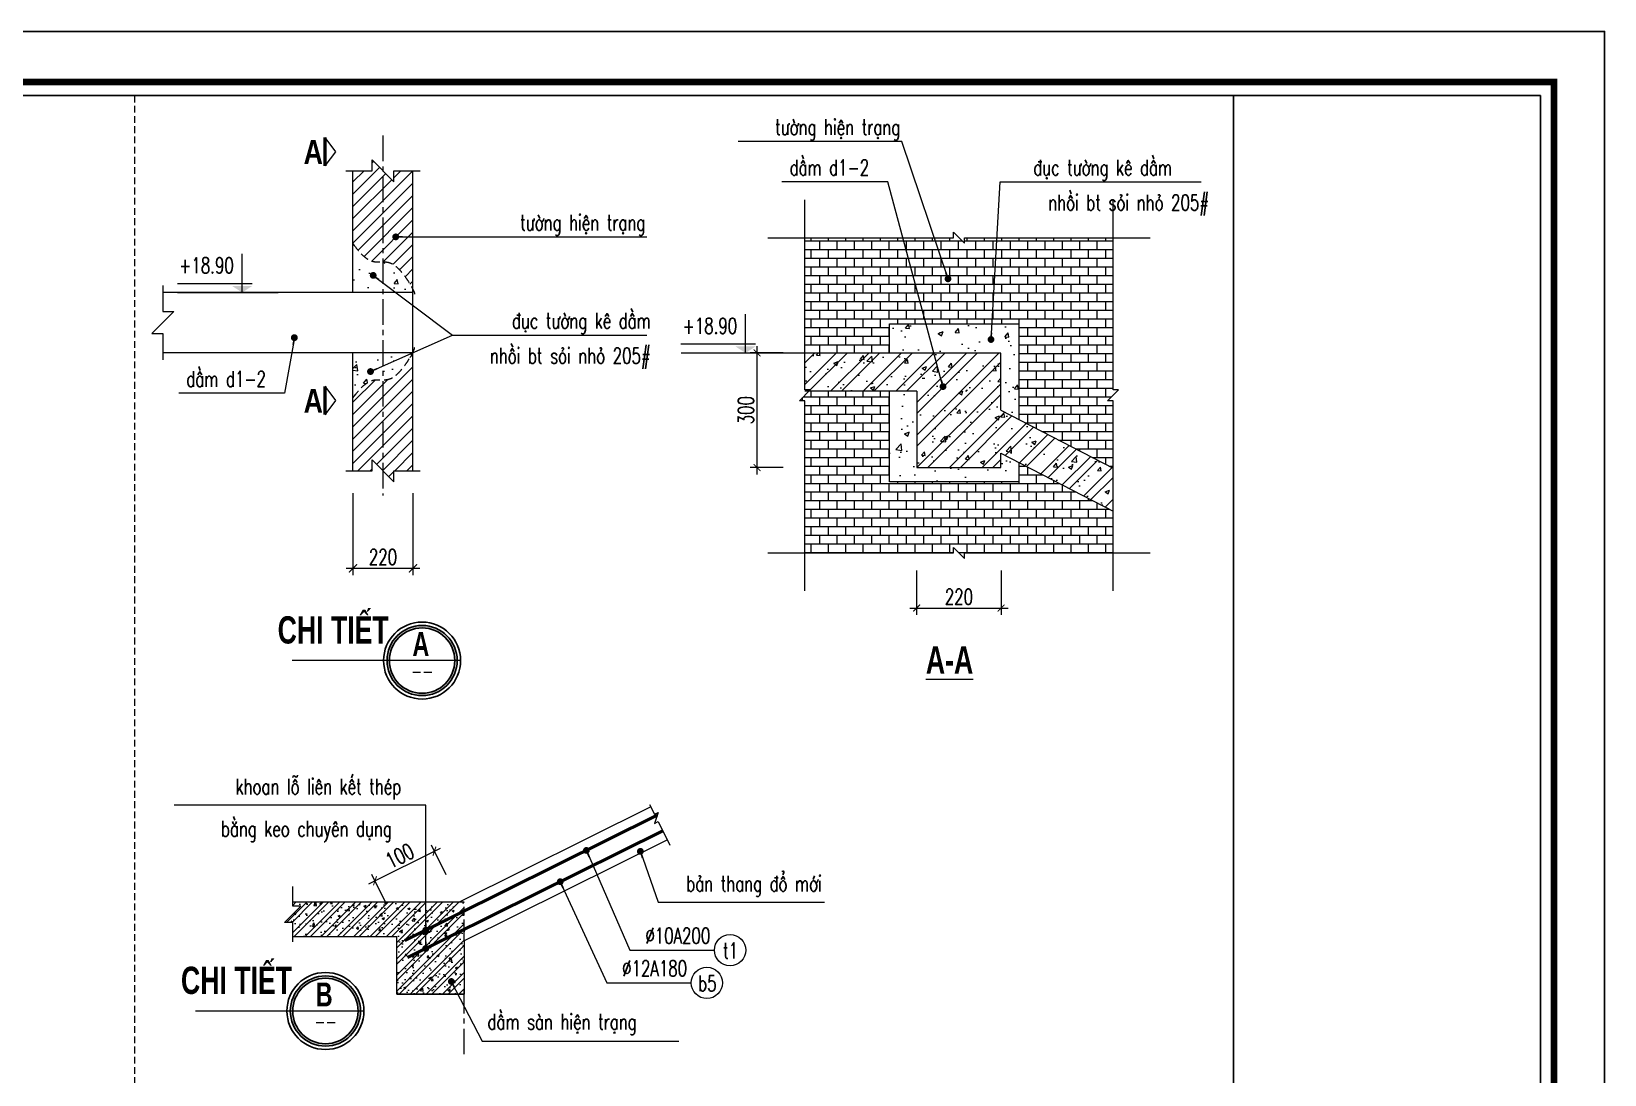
# Model space of a CAD drawing. Header units: millimetres. Extents: x 61738 to 439738, y 60858 to 151243.
# Drawn here: x 332668 to 355738, y 98500 to 113800 of the extents above; entities that cross this region are included whole.
import ezdxf
from ezdxf.enums import TextEntityAlignment as Align

# ---------------------------------------------------------------- set-up
doc = ezdxf.new("R2010")
doc.units = ezdxf.units.MM
doc.linetypes.add('CENTER', pattern=[2, 1.25, -0.25, 0.25, -0.25])
doc.linetypes.add('HIDDEN', pattern=[0.375, 0.25, -0.125])
for name, color, linetype, lineweight in [('1-THEP1', 1, 'Continuous', 50), ('10-TEXT', 4, 'Continuous', 15), ('2-THEP2', 6, 'Continuous', 50), ('3-THAY', 7, 'Continuous', 18), ('5-DUT', 2, 'HIDDEN', 15), ('6-TRUC', 8, 'CENTER', 9), ('7-HATCH', 8, 'Continuous', 13), ('8-DIM', 8, 'Continuous', 15), ('9-SO HIEU', 8, 'Continuous', 15)]:
    doc.layers.add(name, color=color, linetype=linetype, lineweight=lineweight)
for name, color, linetype in [('DIM', 3, 'Continuous'), ('Khungbo', 32, 'Continuous'), ('KICHTHUOC', 8, 'Continuous'), ('MANH', 8, 'Continuous')]:
    doc.layers.add(name, color=color, linetype=linetype)
doc.styles.add('A3 - Text 2.3', font='Vnsimli.shx', dxfattribs={"width": 0.7, "height": 230})
doc.styles.add('A3-Text 2.3', font='vnsimli.shx', dxfattribs={"width": 0.7, "height": 230, "bigfont": 'vn.shx'})
doc.styles.add('A3-Text 3.5', font='VnArialH-Bold.TTF', dxfattribs={"width": 0.8, "height": 350})
doc.styles.add('S1', font='vnsimli.shx', dxfattribs={"width": 0.75})
doc.styles.add('T3', font='VnArialH-Bold.TTF', dxfattribs={"width": 0.9})
doc.dimstyles.new('A3-1-100', dxfattribs={"dimtxt": 200, "dimasz": 120, "dimexe": 100, "dimexo": 0, "dimgap": 50, "dimtad": 1, "dimdec": 0, "dimdsep": 49, "dimtxsty": 'A3-Text 2.3', "dimblk": 'ARCHTICK', "dimcen": 10, "dimdle": 100, "dimclrd": 8, "dimclre": 8, "dimclrt": 2, "dimadec": 0, "dimazin": 2, "dimtfac": 1, "dimtdec": 0, "dimtix": 1, "dimtmove": 1, "dimatfit": 3, "dimldrblk": 'DOT', "dimfxl": 1, "dimtolj": 1, "dimtzin": 0, "dimlwd": -1, "dimlwe": -1, "dimarcsym": 0})
doc.dimstyles.new('A3-1-100x10', dxfattribs={"dimtxt": 230, "dimasz": 100, "dimexe": 80, "dimexo": 0, "dimgap": 50, "dimtad": 1, "dimdec": 0, "dimlfac": 0.1, "dimdsep": 49, "dimtxsty": 'A3-Text 2.3', "dimblk": 'ARCHTICK', "dimcen": 10, "dimdle": 80, "dimclrd": 8, "dimclre": 8, "dimclrt": 2, "dimadec": 0, "dimazin": 2, "dimtfac": 1, "dimtdec": 0, "dimtix": 1, "dimtmove": 1, "dimatfit": 3, "dimldrblk": 'DOT', "dimfxl": 1, "dimtolj": 1, "dimtzin": 0, "dimlwd": -1, "dimlwe": -1, "dimarcsym": 0})
doc.dimstyles.new('A3-1-100x2', dxfattribs={"dimtxt": 200, "dimasz": 120, "dimexe": 100, "dimexo": 0, "dimgap": 50, "dimtad": 1, "dimdec": 0, "dimlfac": 0.5, "dimdsep": 49, "dimtxsty": 'A3-Text 2.3', "dimblk": 'ARCHTICK', "dimcen": 10, "dimdle": 100, "dimclrd": 8, "dimclre": 8, "dimclrt": 2, "dimadec": 0, "dimazin": 2, "dimtfac": 1, "dimtdec": 0, "dimtix": 1, "dimtmove": 1, "dimatfit": 3, "dimldrblk": 'DOT', "dimfxl": 1, "dimtolj": 1, "dimtzin": 0, "dimlwd": -1, "dimlwe": -1, "dimarcsym": 0})
doc.dimstyles.new('A3-1-100x3', dxfattribs={"dimtxt": 230, "dimasz": 120, "dimexe": 100, "dimexo": 0, "dimgap": 50, "dimtad": 1, "dimdec": 0, "dimlfac": 0.333333, "dimdsep": 49, "dimtxsty": 'A3-Text 2.3', "dimblk": 'ARCHTICK', "dimcen": 10, "dimdle": 100, "dimclrd": 8, "dimclre": 8, "dimclrt": 2, "dimadec": 0, "dimazin": 2, "dimtfac": 1, "dimtdec": 0, "dimtix": 1, "dimtmove": 1, "dimatfit": 3, "dimldrblk": 'DOT', "dimfxl": 1, "dimtolj": 1, "dimtzin": 0, "dimlwd": -1, "dimlwe": -1, "dimarcsym": 0})
doc.dimstyles.new('A3-1-100x4', dxfattribs={"dimtxt": 200, "dimasz": 120, "dimexe": 100, "dimexo": 0, "dimgap": 50, "dimtad": 1, "dimdec": 0, "dimlfac": 0.25, "dimdsep": 49, "dimtxsty": 'A3-Text 2.3', "dimblk": 'ARCHTICK', "dimcen": 10, "dimdle": 100, "dimclrd": 8, "dimclre": 8, "dimclrt": 2, "dimadec": 0, "dimazin": 2, "dimtfac": 1, "dimtdec": 0, "dimtix": 1, "dimtmove": 1, "dimatfit": 3, "dimldrblk": 'DOT', "dimfxl": 1, "dimtolj": 1, "dimtzin": 0, "dimlwd": -1, "dimlwe": -1, "dimarcsym": 0})
pattern_1 = [(50, (-211450, 15312.7), (728.7387, -63.75634), [76.2, -838.2]), (355, (-211450, 15312.7), (-140.9737, 764.2274), [60.96, -670.5623]), (100.45144, (-211389.3, 15307.4), (587.765, 700.471), [64.76, -712.361]), (46.1842, (-211450, 15515.9), (1084.3162, -168.1693), [114.3, -1257.3]), (96.63556, (-211359.6, 15501.9), (949.6165, 989.7045), [97.14, -1068.5424]), (351.18415, (-211450, 15515.9), (949.6165, 989.7045), [91.4399, -1005.839]), (21, (-211348.4, 15465.1), (606.45757, -409.0608), [76.2, -838.2]), (326, (-211348.4, 15465.1), (247.2081, 736.7519), [60.96, -670.56]), (71.45144, (-211297.86, 15431), (853.6657, 327.6911), [64.76, -712.35975]), (37.5, (-211450, 15312.72), (12.35441, 338.22016), [0, -662.432, 0, -680.72, 0, -673.1]), (7.5, (-211450, 15312.7), (267.27865, 400.7223), [0, -388.112, 0, -647.192, 0, -256.54]), (327.5, (-211676.57, 15312.72), (542.36238, -22.91498), [0, -254, 0, -792.48, 0, -1051.56]), (317.5, (-211778.17, 15312.7), (592.51673, 101.70596), [0, -330.2, 0, -526.288, 0, -746.76])]

# ---------------------------------------------------------------- blocks, each defined once
blk = doc.blocks.new('CDS12')
at = {"layer": 'Defpoints'}
blk.add_lwpolyline([(91835, 363353), (49835, 363353), (49835, 393053), (91835, 393053)], close=True, dxfattribs=at)
at = {"layer": 'Khungbo', "color": 1, "const_width": 100}
blk.add_lwpolyline([(91094, 364100), (50996, 364100), (50996, 392312), (91094, 392312)], close=True, dxfattribs=at)
at = {"layer": 'Khungbo', "color": 1}
for points in [[(90894, 364300), (51196, 364300), (51196, 392112), (90894, 392112)], [(90894, 392112), (90894, 364300), (86394, 364300), (86394, 392112)]]:
    blk.add_lwpolyline(points, close=True, dxfattribs=at)
blk = doc.blocks.new('Mat cat KC - Dung')
at = {"layer": '10-TEXT', "color": 2, "const_width": 50}
blk.add_lwpolyline([(0, 418), (0, 0)], dxfattribs=at)
at = {"layer": '10-TEXT', "color": 3, "ltscale": 500, "style": 'A3-Text 3.5', "width": 0.8}
blk.add_attdef('1', (127, 29), '', height=350, dxfattribs=at)
blk = doc.blocks.new('_ArchTick')
at = {"color": 0, "linetype": 'ByBlock', "const_width": 0.15}
blk.add_lwpolyline([(-0.5, -0.5), (0.5, 0.5)], dxfattribs=at)
blk = doc.blocks.new('_Dot')
at = {"color": 0, "linetype": 'ByBlock', "lineweight": -2}
blk.add_line((-0.5, 0), (-1, 0), dxfattribs=at)
at = {"color": 0, "linetype": 'ByBlock', "const_width": 0.5}
blk.add_lwpolyline([(-0.25, 0, 1), (0.25, 0, 1)], format="xyb", close=True, dxfattribs=at)
blk = doc.blocks.new('*D278')
at = {"layer": '8-DIM', "color": 8, "ltscale": 500, "transparency": 16777216}
for p, q in [((345650, 105893), (345650, 105242)), ((346890, 105893), (346890, 105242))]:
    blk.add_line(p, q, dxfattribs=at)
at = {"layer": '8-DIM', "color": 8, "linetype": 'ByBlock', "ltscale": 500, "transparency": 16777216}
blk.add_line((345550, 105342), (346990, 105342), dxfattribs=at)
at = {"layer": 'Defpoints', "color": 0, "ltscale": 500, "transparency": 16777216}
for p in [(345650, 105893), (346890, 105893), (346890, 105342)]:
    blk.add_point(p, dxfattribs=at)
at = {"layer": '8-DIM', "color": 8, "ltscale": 500, "transparency": 16777216, "xscale": 100, "yscale": 100, "zscale": 100, "rotation": 180}
blk.add_blockref('_ArchTick', (345650, 105342), dxfattribs=at)
at = {"layer": '8-DIM', "color": 8, "ltscale": 500, "transparency": 16777216, "xscale": 100, "yscale": 100, "zscale": 100}
blk.add_blockref('_ArchTick', (346890, 105342), dxfattribs=at)
at = {"layer": '8-DIM', "color": 2, "ltscale": 500, "transparency": 16777216, "insert": (346270, 105507), "char_height": 230, "attachment_point": 5, "style": 'A3-Text 2.3'}
blk.add_mtext('\\A1;220', dxfattribs=at)
blk = doc.blocks.new('*D288')
at = {"layer": '8-DIM', "color": 8, "linetype": 'ByBlock', "ltscale": 500, "transparency": 16777216}
blk.add_line((337616, 101298), (338668, 101820), dxfattribs=at)
at = {"layer": '8-DIM', "color": 8, "ltscale": 500, "transparency": 16777216}
for p, q in [((338749, 101431), (338533, 101865)), ((337877, 100997), (337661, 101432))]:
    blk.add_line(p, q, dxfattribs=at)
at = {"layer": 'Defpoints', "color": 0, "ltscale": 500, "transparency": 16777216}
for p in [(338578, 101776), (338749, 101431), (337877, 100997)]:
    blk.add_point(p, dxfattribs=at)
at = {"layer": '8-DIM', "color": 8, "ltscale": 500, "transparency": 16777216, "xscale": 100, "yscale": 100, "zscale": 100}
for p, rotation in [((338578, 101776), 26.416037781953), ((337706, 101342), 206.4160377819531)]:
    blk.add_blockref('_ArchTick', p, dxfattribs=dict(at, rotation=rotation))
at = {"layer": '8-DIM', "color": 2, "ltscale": 500, "transparency": 16777216, "insert": (338068, 101707), "char_height": 230, "attachment_point": 5, "rotation": 26.416, "style": 'A3-Text 2.3'}
blk.add_mtext('\\A1;100', dxfattribs=at)
blk = doc.blocks.new('*U462')
at = {"layer": '10-TEXT'}
for p, q in [((17615, 449767), (17615, 450310)), ((16706, 449893), (17756, 449893)), ((16710, 449766), (18122, 449766))]:
    blk.add_line(p, q, dxfattribs=at)
at = {"layer": '10-TEXT', "color": 1}
blk.add_solid([(17756, 449858), (17615, 449767), (17473, 449858)], dxfattribs=at)
blk = doc.blocks.new('*D463')
at = {"layer": '8-DIM', "color": 8, "ltscale": 500, "transparency": 16777216}
for p, q in [((337383, 107026), (337383, 105826)), ((338263, 107026), (338263, 105826))]:
    blk.add_line(p, q, dxfattribs=at)
at = {"layer": '8-DIM', "color": 8, "linetype": 'ByBlock', "ltscale": 500, "transparency": 16777216}
blk.add_line((337283, 105926), (338363, 105926), dxfattribs=at)
at = {"layer": 'Defpoints', "color": 0, "ltscale": 500, "transparency": 16777216}
for p in [(337383, 107026), (338263, 107026), (338263, 105926)]:
    blk.add_point(p, dxfattribs=at)
at = {"layer": '8-DIM', "color": 8, "ltscale": 500, "transparency": 16777216, "xscale": 120, "yscale": 120, "zscale": 120, "rotation": 180}
blk.add_blockref('_ArchTick', (337383, 105926), dxfattribs=at)
at = {"layer": '8-DIM', "color": 8, "ltscale": 500, "transparency": 16777216, "xscale": 120, "yscale": 120, "zscale": 120}
blk.add_blockref('_ArchTick', (338263, 105926), dxfattribs=at)
at = {"layer": '8-DIM', "color": 2, "ltscale": 500, "transparency": 16777216, "insert": (337823, 106091), "char_height": 230, "attachment_point": 5, "style": 'A3-Text 2.3'}
blk.add_mtext('\\A1;220', dxfattribs=at)
blk = doc.blocks.new('*D464')
at = {"layer": '8-DIM', "color": 8, "linetype": 'ByBlock', "ltscale": 400, "transparency": 16777216}
blk.add_line((343310, 107303), (343310, 109184), dxfattribs=at)
at = {"layer": '8-DIM', "color": 8, "ltscale": 400, "transparency": 16777216}
for p, q in [((343690, 109084), (343210, 109084)), ((343690, 107403), (343210, 107403))]:
    blk.add_line(p, q, dxfattribs=at)
at = {"layer": 'Defpoints', "color": 0, "ltscale": 400, "transparency": 16777216}
for p in [(343310, 109084), (343690, 109084), (343690, 107403)]:
    blk.add_point(p, dxfattribs=at)
at = {"layer": '8-DIM', "color": 8, "ltscale": 400, "transparency": 16777216, "xscale": 100, "yscale": 100, "zscale": 100}
for p, rotation in [((343310, 109084), 90), ((343310, 107403), 270)]:
    blk.add_blockref('_ArchTick', p, dxfattribs=dict(at, rotation=rotation))
at = {"layer": '8-DIM', "color": 2, "ltscale": 400, "transparency": 16777216, "insert": (343145, 108244), "char_height": 230, "attachment_point": 5, "rotation": 90, "style": 'A3-Text 2.3'}
blk.add_mtext('\\A1;300', dxfattribs=at)
blk = doc.blocks.new('*U786')
at = {"layer": '10-TEXT'}
for p, q in [((17615, 449767), (17615, 450310)), ((16706, 449893), (17756, 449893)), ((16710, 449766), (18533, 449766))]:
    blk.add_line(p, q, dxfattribs=at)
at = {"layer": '10-TEXT', "color": 1}
blk.add_solid([(17756, 449858), (17615, 449767), (17473, 449858)], dxfattribs=at)

msp = doc.modelspace()

# ---------------------------------------------------------------- hatches: boundary and pattern name
at = {"layer": '7-HATCH', "ltscale": 500}
h = msp.add_hatch(dxfattribs=at)
h.set_pattern_fill('ANSI31', color=256, scale=40)
h.set_pattern_definition([(45, (-358307.2, 2493.17), (-89.802561, 89.802561), [])])
h.paths.add_polyline_path([(338262.8, 109970.4), (338261.7, 109971.7), (338262.8, 109970.3), (338262.8, 109970.3)])
h.paths.add_polyline_path([(338262, 110016.4), (338262.8, 110014.8), (338262.8, 111755.6), (337982.8, 111755.6), (337982.8, 111595.6), (337822.8, 111755.6), (337822.8, 110421.7), (337833.1, 110421.5), (337847.8, 110420.9), (337862.5, 110419.7), (337877.4, 110417.9), (337892.5, 110415.2), (337907.6, 110411.6), (337922.9, 110406.9), (337938.3, 110401), (337953.9, 110393.9), (337969.5, 110385.4), (337985.3, 110375.3), (338001.1, 110363.8), (338017, 110350.9), (338032.8, 110336.8), (338048.6, 110321.6), (338064.3, 110305.5), (338079.8, 110288.5), (338095.1, 110270.8), (338110.2, 110252.5), (338124.9, 110233.7), (338139.4, 110214.6), (338153.4, 110195.2), (338167, 110175.8), (338180.1, 110156.4), (338192.7, 110137.1), (338204.7, 110118), (338216.1, 110099.4), (338226.8, 110081.3), (338236.8, 110063.8), (338246, 110047.1), (338254.5, 110031.2)])
h.paths.add_polyline_path([(337382.8, 110683.4), (337393.1, 110670.4), (337403.4, 110657.4), (337413.8, 110644.5), (337424.1, 110631.7), (337434.5, 110619), (337444.9, 110606.5), (337455.3, 110594.1), (337465.8, 110581.9), (337476.4, 110569.9), (337487, 110558.2), (337497.6, 110546.7), (337508.4, 110535.6), (337519.2, 110524.8), (337530.1, 110514.4), (337541.1, 110504.4), (337552.2, 110494.8), (337563.4, 110485.7), (337574.7, 110477), (337586.2, 110468.8), (337597.7, 110461.2), (337609.4, 110454.2), (337621.3, 110447.7), (337633.2, 110441.9), (337645.4, 110436.7), (337657.7, 110432.2), (337670.1, 110428.3), (337682.8, 110425.3), (337695.6, 110423), (337708.6, 110421.4), (337721.7, 110420.5), (337735.1, 110420.1), (337748.6, 110420), (337762.3, 110420.3), (337776.2, 110420.7), (337790.2, 110421.2), (337804.3, 110421.6), (337818.7, 110421.7), (337822.8, 110421.7), (337822.8, 111755.6), (337662.8, 111915.6), (337662.8, 111755.6), (337382.8, 111755.6)])
h.paths.add_polyline_path([(337390.7, 108437.7), (337382.8, 108427.8), (337382.8, 107355.6), (337662.8, 107355.6), (337662.8, 107515.6), (337822.8, 107355.6), (337822.8, 108689.5), (337812.2, 108689.5), (337801.3, 108689.7), (337790.6, 108690), (337779.9, 108690.3), (337769.3, 108690.6), (337758.8, 108690.9), (337748.4, 108691.1), (337738.1, 108691.1), (337727.8, 108690.9), (337717.7, 108690.5), (337707.7, 108689.7), (337697.8, 108688.5), (337688, 108686.9), (337678.3, 108684.9), (337668.8, 108682.4), (337659.3, 108679.5), (337649.9, 108676.2), (337640.6, 108672.5), (337631.4, 108668.4), (337622.3, 108664), (337613.2, 108659.1), (337604.3, 108654), (337595.4, 108648.4), (337586.6, 108642.6), (337577.9, 108636.5), (337569.2, 108630), (337560.6, 108623.3), (337552.1, 108616.3), (337543.6, 108609), (337535.2, 108601.5), (337526.9, 108593.7), (337518.6, 108585.7), (337510.4, 108577.5), (337502.2, 108569.1), (337494, 108560.6), (337485.9, 108551.8), (337477.8, 108542.9), (337469.8, 108533.8), (337461.8, 108524.6), (337453.8, 108515.3), (337445.8, 108505.8), (337437.9, 108496.3), (337430, 108486.7), (337422.1, 108477), (337414.2, 108467.2), (337406.4, 108457.4), (337398.5, 108447.5)])
h.paths.add_polyline_path([(337823.2, 108689.5), (337822.8, 108689.5), (337822.8, 107355.6), (337982.8, 107195.6), (337982.8, 107355.6), (338262.8, 107355.6), (338262.8, 109090.3), (338259.8, 109090.3), (338258.6, 109087.9), (338252.6, 109076.4), (338246.1, 109064.2), (338239.1, 109051.6), (338231.7, 109038.5), (338223.9, 109024.9), (338215.7, 109011.1), (338207, 108996.9), (338198, 108982.5), (338188.7, 108967.9), (338179, 108953.2), (338169.1, 108938.4), (338158.8, 108923.6), (338148.3, 108908.8), (338137.5, 108894.1), (338126.5, 108879.5), (338115.4, 108865.1), (338104, 108851), (338092.5, 108837.2), (338080.8, 108823.7), (338069, 108810.7), (338057.1, 108798.1), (338045.2, 108786.1), (338033.1, 108774.6), (338021.1, 108763.8), (338009, 108753.6), (337996.9, 108744.2), (337984.9, 108735.6), (337972.8, 108727.8), (337960.9, 108720.9), (337949, 108714.9), (337937.2, 108709.6), (337925.5, 108705.1), (337913.8, 108701.3), (337902.2, 108698.2), (337890.7, 108695.6), (337879.2, 108693.6), (337867.8, 108692), (337856.5, 108690.9), (337845.3, 108690.1), (337834.2, 108689.6)])
at = {"layer": '7-HATCH', "ltscale": 400}
h = msp.add_hatch(dxfattribs=at)
h.set_pattern_fill('BRICK', color=256, scale=20)
h.set_pattern_definition([(0, (56830, 9381.52), (0, 127), []), (90, (56830, 9381.52), (-254, 2e-14), [127, -127]), (90, (56957, 9381.52), (-254, 2e-14), [-127, 127])])
h.paths.add_polyline_path([(347150, 109512.7), (347150, 108106.3), (348530, 107395.6), (348530, 108383.3), (348450, 108383.3), (348610, 108543.3), (348530, 108543.3), (348530, 110775.1), (346350, 110775.1), (346350, 110695.1), (346190, 110855.1), (346190, 110775.1), (344010, 110775.1), (344010, 109083.3), (344100, 109083.3), (345250, 109083.3), (345250, 109512.7)])
h.paths.add_polyline_path([(348530, 106151.5), (348530, 106765.8), (347150, 107476.4), (347150, 107192.7), (345250, 107192.7), (345250, 108523.3), (344070, 108523.3), (343930, 108383.3), (344010, 108383.3), (344010, 106151.5), (346190, 106151.5), (346190, 106231.5), (346350, 106071.5), (346350, 106151.5)])
h = msp.add_hatch(dxfattribs=at)
h.set_pattern_fill('AR-CONC', color=256, scale=4)
h.set_pattern_definition([(50, (-219302.8, 6226.06), (728.7387, -63.75634), [76.2, -838.2]), (355, (-219302.8, 6226.06), (-140.9737, 764.2274), [60.96, -670.5623]), (100.45144, (-219242.1, 6220.75), (587.765, 700.471), [64.76, -712.361]), (46.1842, (-219302.8, 6429.3), (1084.3162, -168.1693), [114.3, -1257.3]), (96.63556, (-219212.5, 6415.2), (949.6165, 989.7045), [97.14, -1068.5424]), (351.18415, (-219302.8, 6429.3), (949.6165, 989.7045), [91.4399, -1005.839]), (21, (-219201.2, 6378.46), (606.45757, -409.0608), [76.2, -838.2]), (326, (-219201.2, 6378.46), (247.2081, 736.7519), [60.96, -670.56]), (71.45144, (-219150.7, 6344.4), (853.6657, 327.6911), [64.76, -712.35975]), (37.5, (-219302.82, 6226.06), (12.35441, 338.22016), [0, -662.432, 0, -680.72, 0, -673.1]), (7.5, (-219302.82, 6226.06), (267.27865, 400.7223), [0, -388.112, 0, -647.192, 0, -256.54]), (327.5, (-219529.4, 6226.06), (542.36238, -22.91498), [0, -254, 0, -792.48, 0, -1051.56]), (317.5, (-219631, 6226.06), (592.51673, 101.70596), [0, -330.2, 0, -526.288, 0, -746.76])])
edge = h.paths.add_edge_path()
edge.add_spline(control_points=[(338262.8, 110014.9), (338211.4, 110118.2), (337977.9, 110486.1), (337640.4, 110358.6), (337478.3, 110563.1), (337382.8, 110683.4)], knot_values=[0, 0, 0, 0, 159.4604319, 300.8817882, 503.1725946, 503.1725946, 503.1725946, 503.1725946], degree=3, periodic=0)
edge.add_line((337382.8, 110679.9), (337382.8, 109970.3))
edge.add_line((337382.8, 109970.3), (338262.8, 109970.3))
edge.add_line((338262.8, 109970.3), (338262.8, 110014.9))
edge = h.paths.add_edge_path()
edge.add_spline(control_points=[(337382.8, 108427.8), (337478.3, 108548.1), (337640.4, 108752.5), (337975.9, 108625.8), (338206.8, 108985.6), (338259.8, 109090.3)], knot_values=[0, 0, 0, 0, 202.2908064, 343.7121627, 500.1505236, 500.1505236, 500.1505236, 500.1505236], degree=3, periodic=0)
edge.add_line((338259.8, 109090.3), (337382.8, 109090.3))
edge.add_line((337382.8, 109090.3), (337382.8, 108427.8))
h = msp.add_hatch(dxfattribs=at)
h.set_pattern_fill('AR-CONC', color=256, scale=4)
h.set_pattern_definition(pattern_1)
h.paths.add_polyline_path([(346884, 109083.3), (346884, 108243.3), (347150, 108106.3), (347150, 109512.7), (345250, 109512.7), (345250, 109083.3), (345652, 109083.3)])
at = {"layer": '7-HATCH', "ltscale": 500}
h = msp.add_hatch(dxfattribs=at)
h.set_pattern_fill('BT', color=256, scale=90, pattern_type=2)
h.set_pattern_definition([(45, (-348370, 3795.3), (-238.64854, 238.64854), []), (45, (-348210.9, 3795.3), (-238.64854, 238.64854), []), (50, (-348370, 3795.3), (645.53416, -56.47692), [67.5, -742.5]), (355, (-348370, 3795.3), (-124.8762, 676.9729), [54, -594]), (100.4514, (-348316.2, 3790.6), (520.65844, 620.4956), [57.3662, -631.0279]), (46.1842, (-348370, 3975.3), (960.5169, -148.9671), [101.25, -1113.75]), (96.6356, (-348290, 3962.9), (841.1964, 876.7061), [86.0493, -946.5417]), (351.1842, (-348370, 3975.3), (841.1958, 876.7067), [81, -891]), (21, (-348280, 3930.3), (537.21635, -362.357), [67.5, -742.5]), (326, (-348280, 3930.3), (218.9838, 652.63504), [54, -594]), (71.4514, (-348235.23, 3900.1), (756.20037, 290.27745), [57.3662, -631.0279]), (37.5, (-348370, 3795.3), (10.94387, 299.60447), [0, -586.8, 0, -603, 0, -596.25]), (7.5, (-348370, 3795.3), (236.76258, 354.97054), [0, -343.8, 0, -573.3, 0, -227.25]), (327.5, (-348570.7, 3795.3), (480.44019, -20.299385), [0, -225, 0, -702, 0, -931.5]), (317.5, (-348660.7, 3795.3), (524.86755, 90.09448), [0, -292.5, 0, -466.2, 0, -661.5])])
h.paths.add_polyline_path([(345652, 107403.3), (346884, 107403.3), (346884, 107613.4), (348530, 106765.8), (348530, 107395.6), (346884, 108243.3), (346884, 109083.3), (345652, 109083.3), (344010, 109083.3), (344010, 108523.3), (345652, 108523.3)])
at = {"layer": '7-HATCH', "ltscale": 400}
h = msp.add_hatch(dxfattribs=at)
h.set_pattern_fill('AR-CONC', color=256, scale=4)
h.set_pattern_definition(pattern_1)
h.paths.add_polyline_path([(345652, 108523.3), (345250, 108523.3), (345250, 107192.7), (347150, 107192.7), (347150, 107476.4), (346884, 107613.4), (346884, 107403.3), (345652, 107403.3)])
at = {"layer": '7-HATCH'}
h = msp.add_hatch(color=256, dxfattribs=at)
edge = h.paths.add_edge_path(flags=17)
edge.add_arc((338396.9, 104572), 479.5, 0, 360)
edge = h.paths.add_edge_path()
edge.add_arc((338396.9, 104572), 514.7, 0, 360)
at = {"layer": '7-HATCH', "ltscale": 500}
h = msp.add_hatch(dxfattribs=at)
h.set_pattern_fill('BT', color=256, scale=45, pattern_type=2)
h.set_pattern_definition([(45, (36329.5, 40731.52), (-119.32427, 119.32427), []), (45, (36409.04, 40731.52), (-119.32427, 119.32427), []), (50, (36329.5, 40731.52), (322.76708, -28.23846), [33.75, -371.25]), (355, (36329.5, 40731.5), (-62.4381, 338.48646), [27, -297]), (100.4514, (36356.4, 40729.16), (260.32922, 310.2478), [28.6831, -315.51395]), (46.1842, (36329.5, 40821.5), (480.25847, -74.48356), [50.625, -556.875]), (96.6356, (36369.5, 40815.3), (420.5982, 438.35304), [43.0246, -473.27085]), (351.1842, (36329.5, 40821.5), (420.5979, 438.3534), [40.5, -445.5]), (21, (36374.5, 40799.02), (268.60817, -181.1785), [33.75, -371.25]), (326, (36374.5, 40799), (109.4919, 326.31752), [27, -297]), (71.4514, (36396.88, 40783.92), (378.10018, 145.13872), [28.6831, -315.51395]), (37.5, (36329.49, 40731.52), (5.471935, 149.802234), [0, -293.4, 0, -301.5, 0, -298.125]), (7.5, (36329.5, 40731.52), (118.38129, 177.48527), [0, -171.9, 0, -286.65, 0, -113.625]), (327.5, (36229.14, 40731.52), (240.220096, -10.14969), [0, -112.5, 0, -351, 0, -465.75]), (317.5, (36184.14, 40731.52), (262.43378, 45.04724), [0, -146.25, 0, -233.1, 0, -330.75])])
h.paths.add_polyline_path([(339014.6, 101028.1), (336500.4, 101028.1), (336500.4, 100971), (336620.4, 100971), (336380.4, 100731), (336500.4, 100731), (336500.4, 100524.1), (338024.6, 100524.1), (338024.6, 99678.1), (339014.6, 99678.1), (339014.6, 99738), (339014.6, 100461.2)])
at = {"layer": '7-HATCH'}
h = msp.add_hatch(color=256, dxfattribs=at)
edge = h.paths.add_edge_path(flags=17)
edge.add_arc((336979.1, 99431.5), 479.5, 0, 360)
edge = h.paths.add_edge_path()
edge.add_arc((336979.1, 99431.5), 514.7, 0, 360)

# ---------------------------------------------------------------- linework, layer by layer
at = {"layer": '1-THEP1', "ltscale": 500}
msp.add_line((338183.7, 100215.9), (341926.6, 102075.3), dxfattribs=at)
at = {"layer": '2-THEP2', "ltscale": 300}
msp.add_line((338142.3, 100463.4), (341846.1, 102303.2), dxfattribs=at)
at = {"layer": '3-THAY', "ltscale": 500}
for p, q in [((337382.8, 109970.3), (337382.8, 111755.6)), ((338262.8, 107355.6), (338262.8, 111755.6)), ((337382.8, 107355.6), (337382.8, 109090.3)), ((341752.2, 102424.1), (338942, 101028.1)), ((339014.6, 101028.1), (336500.4, 101028.1)), ((338024.6, 99678.1), (338024.6, 100524.1)), ((338024.6, 99678.1), (339014.6, 99678.1)), ((339014.6, 99738), (339014.6, 99678.1))]:
    msp.add_line(p, q, dxfattribs=at)
at = {"layer": '3-THAY'}
for p, q in [((346884, 109083.3), (345652, 109083.3)), ((346884, 108243.3), (346884, 109083.3)), ((345652, 108523.3), (345652, 107403.3)), ((345652, 107403.3), (346884, 107403.3))]:
    msp.add_line(p, q, dxfattribs=at)
at = {"layer": '3-THAY', "ltscale": 300}
for points in [[(336971.3, 112245.5), (337128.6, 112036.6), (336971.3, 111827.8)], [(336971.3, 108595.5), (337128.6, 108386.6), (336971.3, 108177.8)], [(341993.7, 101941.1), (339014.6, 100461.2), (339014.6, 99678.1), (338024.6, 99678.1)], [(336500.4, 100524.1), (338024.6, 100524.1)]]:
    msp.add_lwpolyline(points, dxfattribs=at)
at = {"layer": '3-THAY', "ltscale": 500}
msp.add_lwpolyline([(338262.8, 109970.3), (334595.1, 109970.3)], dxfattribs=at)
at = {"layer": '3-THAY'}
for points in [[(345250, 109083.3), (345250, 109512.7), (347150, 109512.7), (347150, 108106.3)], [(345652, 109083.3), (344010, 109083.3)], [(345652, 108523.3), (344010, 108523.3)], [(347150, 107476.4), (347150, 107192.7), (345250, 107192.7), (345250, 108523.3)], [(346884, 108243.3), (348530, 107395.6)], [(346884, 107403.3), (346884, 107613.4), (348530, 106765.8)]]:
    msp.add_lwpolyline(points, dxfattribs=at)
at = {"layer": '3-THAY', "ltscale": 100}
msp.add_lwpolyline([(334595.1, 109090.3), (338262.8, 109090.3)], dxfattribs=at)
at = {"layer": '5-DUT', "ltscale": 400}
msp.add_lwpolyline([(334178.5, 112859.3), (334178.5, 85046.7)], dxfattribs=at)
at = {"layer": '5-DUT', "ltscale": 500}
msp.add_lwpolyline([(339014.6, 100461.2), (339014.6, 101028.1)], dxfattribs=at)
for points in [[(337382.8, 110683.4), (337692.8, 110423.4), (337972.8, 110383.4), (338262.8, 109970.3), (338252.8, 109983.4)], [(337382.8, 108427.8), (337692.8, 108687.8), (337972.8, 108727.8), (338262.8, 109140.8), (338252.8, 109127.8)]]:
    msp.add_spline(points, degree=3, dxfattribs=at)
at = {"layer": '6-TRUC', "ltscale": 300}
msp.add_line((337822.8, 112271.5), (337822.8, 106991.5), dxfattribs=at)
msp.add_lwpolyline([(339014.6, 98796.6), (339014.6, 99738)], dxfattribs=at)
at = {"layer": '7-HATCH', "ltscale": 500}
for points in [[(337277.2, 111755.6), (337662.8, 111755.6), (337662.8, 111915.6), (337982.8, 111595.6), (337982.8, 111755.6), (338368.4, 111755.6)], [(334595.1, 110075.9), (334595.1, 109690.3), (334755.1, 109690.3), (334435.1, 109370.3), (334595.1, 109370.3), (334595.1, 108984.7)], [(337277.2, 107355.6), (337662.8, 107355.6), (337662.8, 107515.6), (337982.8, 107195.6), (337982.8, 107355.6), (338368.4, 107355.6)], [(341732.9, 102462.7), (341805.9, 102316.8), (341859.6, 102343.6), (341805.9, 102182.6), (341859.6, 102209.4), (342032, 101864.5)], [(336500.4, 100445.7), (336500.4, 100731), (336380.4, 100731), (336620.4, 100971), (336500.4, 100971), (336500.4, 101256.3)]]:
    msp.add_lwpolyline(points, dxfattribs=at)
at = {"layer": '7-HATCH', "ltscale": 400}
for points in [[(344010, 105596.7), (344010, 108383.3), (343930, 108383.3), (344090, 108543.3), (344010, 108543.3), (344010, 111329.9)], [(348530, 105596.7), (348530, 108383.3), (348450, 108383.3), (348610, 108543.3), (348530, 108543.3), (348530, 111329.9)], [(343467.6, 110775.1), (346190, 110775.1), (346190, 110855.1), (346350, 110695.1), (346350, 110775.1), (349072.4, 110775.1)], [(343467.6, 106151.5), (346190, 106151.5), (346190, 106231.5), (346350, 106071.5), (346350, 106151.5), (349072.4, 106151.5)]]:
    msp.add_lwpolyline(points, dxfattribs=at)
at = {"layer": '9-SO HIEU'}
for centre in [(342913.2, 100324), (342573.2, 99844)]:
    msp.add_circle(centre, 230, dxfattribs=at)
at = {"layer": 'DIM'}
for centre, radius in [((338396.9, 104572), 514.7), ((338396.9, 104572), 479.5), ((336979.1, 99431.5), 514.7), ((336979.1, 99431.5), 479.5)]:
    msp.add_circle(centre, radius, dxfattribs=at)
at = {"layer": 'MANH'}
for centre in [(338396.9, 104572), (336979.1, 99431.5)]:
    msp.add_circle(centre, 564.6, dxfattribs=at)

# ---------------------------------------------------------------- block references
at = {"layer": '8-DIM'}
ref = msp.add_blockref('Mat cat KC - Dung', (336971.3, 111827.8), dxfattribs=dict(at, xscale=-1))
ref.add_attrib('1', 'a', (336659.5, 111856.9), dxfattribs={"layer": '10-TEXT', "color": 3, "ltscale": 500, "height": 350, "style": 'A3-Text 3.5', "width": 0.8})
ref = msp.add_blockref('Mat cat KC - Dung', (336971.3, 108177.8), dxfattribs=dict(at, xscale=-1))
ref.add_attrib('1', 'a', (336659.5, 108206.9), dxfattribs={"layer": '10-TEXT', "color": 3, "ltscale": 500, "height": 350, "style": 'A3-Text 3.5', "width": 0.8})
at = {"layer": 'KICHTHUOC'}
msp.add_blockref('CDS12', (263903.3, -279252.9), dxfattribs=at)
at = {"layer": 'KICHTHUOC', "xscale": 1.045454545455868, "yscale": 1.045454545455868, "zscale": 1.045454545455868}
for name, p in [('*U462', (317342.1, -360239.3)), ('*U786', (324724.8, -361126.3))]:
    msp.add_blockref(name, p, dxfattribs=at)

# ---------------------------------------------------------------- texts
at = {"layer": '10-TEXT', "width": 0.7}
for s, height, style, p in [('t\xadêng hiÖn tr¹ng', 230, 'S1', (345410, 112281.5)), ('dÇm d1-2', 230, 'S1', (344953.5, 111688.7)), ('®ôc t\xadêng kª dÇm', 230, 'S1', (349396.2, 111688.7)), ('nhåi bt sái nhá 205#', 230, 'S1', (349940.4, 111175.3)), ('t\xadêng hiÖn tr¹ng', 230, 'S1', (341671.3, 110881.5)), ('®ôc t\xadêng kª dÇm', 230, 'S1', (341751.3, 109441.5)), ('nhåi bt sái nhá 205#', 230, 'S1', (341751.3, 108928.2)), ('dÇm d1-2', 230, 'S1', (336107, 108588.2)), ('chi tiÕt', 400, 'T3', (337907.8, 104822)), ('%%Ua-a', 400, 'T3', (346480, 104381.5)), ('khoan lç liªn kÕt thÐp', 230, 'S1', (338091.1, 102609.6)), ('b»ng keo chuyªn dông', 230, 'S1', (337953.5, 101990.1)), ('b¶n thang ®æ míi', 230, 'S1', (344259.9, 101186.2)), ('`10A200', 230, 'S1', (342623.2, 100421.5)), ('chi tiÕt', 400, 'T3', (336490, 99681.5)), ('`12A180', 230, 'S1', (342283.2, 99941.5))]:
    msp.add_text(s, height=height, dxfattribs=dict(at, style=style)).set_placement(p, align=Align.RIGHT)
for s, style, p in [('+18.90', 'A3 - Text 2.3', (334834.7, 110253.1)), ('+18.90', 'A3 - Text 2.3', (342217.5, 109366)), ('dÇm sµn hiÖn tr¹ng', 'S1', (339357.2, 99158.7))]:
    msp.add_text(s, height=230, dxfattribs=dict(at, style=style)).set_placement(p)
for s, height, style, p in [('a', 350, 'T3', (338378.6, 104639.6)), ('--', 212.67, 'S1', (338399.1, 104312.9)), ('t1', 230, 'S1', (342920.9, 100202.7)), ('b5', 230, 'S1', (342580.9, 99722.7)), ('b', 350, 'T3', (336960.8, 99499.1)), ('--', 212.67, 'S1', (336981.3, 99172.4))]:
    msp.add_text(s, height=height, dxfattribs=dict(at, style=style)).set_placement(p, align=Align.CENTER)

# ---------------------------------------------------------------- dimensions: what is measured, and where the dimension line sits
at = {"layer": '8-DIM', "ltscale": 400}
dim = msp.add_linear_dim(base=(343310, 109084.4), p1=(343690, 107403.3), p2=(343690, 109084.4), angle=90, text='300', dimstyle='A3-1-100x3', override={"dimasz": 100, "dimldrblk": 'ArchTick'}, dxfattribs=at)
dim.commit()
dim.dimension.update_dxf_attribs({"geometry": '*D464', "text_midpoint": (343145, 108243.8)})
at = {"layer": '8-DIM', "ltscale": 500}
dim = msp.add_linear_dim(base=(338262.8, 105926.1), p1=(337382.8, 107026.1), p2=(338262.8, 107026.1), text='220', dimstyle='A3-1-100x2', dxfattribs=at)
dim.commit()
dim.dimension.update_dxf_attribs({"geometry": '*D463', "text_midpoint": (337822.8, 106091.1)})
dim = msp.add_linear_dim(base=(346890, 105341.5), p1=(345650, 105892.7), p2=(346890, 105892.7), text='220', dimstyle='A3-1-100x2', override={"dimasz": 100}, dxfattribs=at)
dim.commit()
dim.dimension.update_dxf_attribs({"geometry": '*D278', "text_midpoint": (346270, 105506.5)})
dim = msp.add_aligned_dim(p1=(337877.1, 100997.3), p2=(338749.4, 101430.6), distance=385.4, text='100', dimstyle='A3-1-100x4', override={"dimasz": 100}, dxfattribs=at)
dim.commit()
dim.dimension.update_dxf_attribs({"geometry": '*D288', "text_midpoint": (338068.4, 101706.9)})

# ---------------------------------------------------------------- leaders
at = {"layer": '9-SO HIEU', "ltscale": 400}
msp.add_leader([(346110, 110171.5), (345433.8, 112186.9), (343030, 112186.9)], dimstyle='A3-1-100', override={"dimasz": 100, "dimgap": 50, "dimtad": 0}, dxfattribs=at)
at = {"layer": '9-SO HIEU', "ltscale": 500}
for points, dimstyle, override in [([(346036.4, 108590.5), (345225.8, 111594), (343674.2, 111594)], 'A3-1-100x2', {"dimasz": 100, "dimtad": 0}), ([(346740.6, 109281.5), (346874.2, 111594), (349822.5, 111594)], 'A3-1-100x2', {"dimasz": 100, "dimtad": 0}), ([(338010, 110786.9), (339979.3, 110786.9), (341695.1, 110786.9)], 'A3-1-100x2', {"dimasz": 100, "dimtad": 0}), ([(337680, 110221.5), (338845.1, 109346.9), (341695.1, 109346.9)], 'A3-1-100', {"dimasz": 100, "dimgap": 50, "dimtad": 0}), ([(336523.5, 109308.2), (336379.3, 108493.5), (334827.6, 108493.5)], 'A3-1-100x2', {"dimasz": 100, "dimtad": 0}), ([(337640, 108811.5), (338845.1, 109346.9), (341695.1, 109346.9)], 'A3-1-100', {"dimasz": 100, "dimgap": 50, "dimtad": 0}), ([(338450.4, 100348.4), (338450.4, 102452.9), (334759.5, 102452.9)], 'A3-1-100x3', {"dimasz": 100, "dimgap": 50, "dimtad": 0}), ([(340806.8, 101787), (341444.7, 100324), (342683.2, 100324)], 'A3-1-100x3', {"dimasz": 100, "dimgap": 50, "dimtad": 0}), ([(341597.9, 101773.3), (341859.7, 101029.5), (344299.5, 101029.5)], 'A3-1-100x3', {"dimasz": 100, "dimgap": 50, "dimtad": 0}), ([(340422.6, 101328.2), (341104.7, 99844), (342343.2, 99844)], 'A3-1-100x3', {"dimasz": 100, "dimgap": 50, "dimtad": 0}), ([(338450.4, 100616.4), (338450.4, 101273.7)], 'A3-1-100x4', {"dimasz": 100, "dimgap": 50, "dimtad": 0}), ([(338825.6, 99864), (339277.2, 98988.7), (342160, 98988.7)], 'A3-1-100x3', {"dimasz": 100, "dimtad": 0})]:
    msp.add_leader(points, dimstyle=dimstyle, override=override, dxfattribs=at)
at = {"layer": '9-SO HIEU', "ltscale": 300}
for points in [[(338961.4, 104572), (336491, 104572)], [(337543.6, 99431.5), (335073.2, 99431.5)]]:
    msp.add_leader(points, dimstyle='A3-1-100x10', override={"dimasz": 100, "dimtad": 0, "dimldrblk": 'None'}, dxfattribs=at)

doc.saveas('drawing.dxf')
